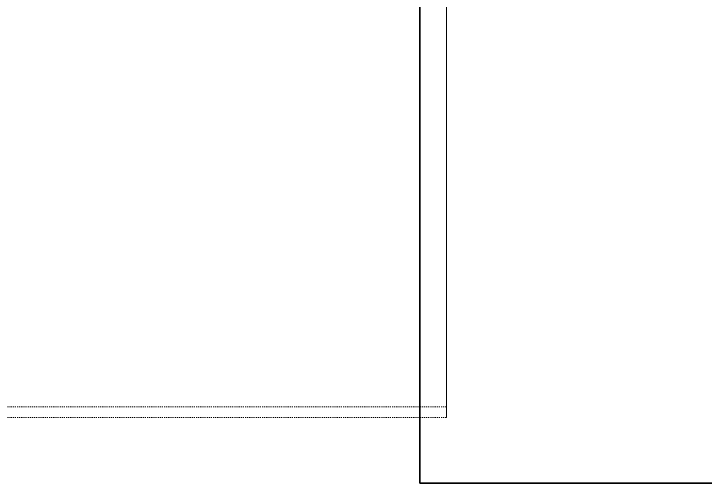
# Model space of a CAD drawing. Header units: millimetres. Extents: x -116965 to 323937, y 291661 to 566926.
# Drawn here: x -19374.5 to -19309.6, y 314163 to 314207.1 of the extents above; entities that cross this region are included whole.
import ezdxf

# ---------------------------------------------------------------- set-up
doc = ezdxf.new("R2010")
doc.units = ezdxf.units.MM
doc.linetypes.add('DASHED', pattern=[0.75, 0.5, -0.25])
doc.layers.add('Hidden Edges(Schneider)', color=7, linetype='DASHED', lineweight=18)
doc.layers.add('Sketch Geometry(Schneider)', color=7, linetype='Continuous', lineweight=35)

msp = doc.modelspace()

# ---------------------------------------------------------------- linework, layer by layer
at = {"layer": 'Hidden Edges(Schneider)', "ltscale": 0.138233}
for p, q in [((-19333.898645, 314250.211953), (-19333.898645, 314171.211953)), ((-19333.897968, 314250.211953), (-19333.897968, 314171.211953)), ((-19333.897628, 314250.211953), (-19333.897628, 314171.211953)), ((-19333.897292, 314171.211953), (-19333.897292, 314250.211953))]:
    msp.add_line(p, q, dxfattribs=at)
at = {"layer": 'Hidden Edges(Schneider)', "ltscale": 0.139983}
msp.add_line((-19333.898309, 314250.211953), (-19333.898309, 314170.211953), dxfattribs=at)
at = {"layer": 'Hidden Edges(Schneider)', "ltscale": 0.131234}
for p, q in [((-19333.897311, 314170.211953), (-19396.397311, 314170.211953)), ((-19396.397311, 314169.211953), (-19333.897311, 314169.211953))]:
    msp.add_line(p, q, dxfattribs=at)
at = {"layer": 'Hidden Edges(Schneider)', "ltscale": 0.012885}
for centre, start_param, end_param in [((-19333.898636, 314171.211953), 4.71238898, 6.283220542), ((-19333.897311, 314171.211953), 6.283182635, 7.853980297)]:
    msp.add_ellipse(centre, major_axis=(0, -2), ratio=0.00000974, start_param=start_param, end_param=end_param, dxfattribs=at)
at = {"layer": 'Hidden Edges(Schneider)', "ltscale": 0.006393}
for centre, start_param, end_param in [((-19333.898636, 314171.211953), 4.712387644, 6.28318263), ((-19333.897988, 314171.211953), 6.283148862, 7.853981634), ((-19333.897959, 314171.211953), 4.712387644, 6.28318263), ((-19333.897647, 314171.211953), 0.000033772, 1.570796327), ((-19333.897618, 314171.211953), 4.712434456, 6.283276259), ((-19333.897311, 314171.211953), 6.283169342, 7.853981634)]:
    msp.add_ellipse(centre, major_axis=(0, -1), ratio=0.00000974, start_param=start_param, end_param=end_param, dxfattribs=at)
at = {"layer": 'Sketch Geometry(Schneider)'}
for p, q in [((-19336.397195, 314163.040484), (-19336.397195, 314251.247394)), ((-19179.376148, 314163.040484), (-19336.397195, 314163.040484))]:
    msp.add_line(p, q, dxfattribs=at)

doc.saveas('drawing.dxf')
